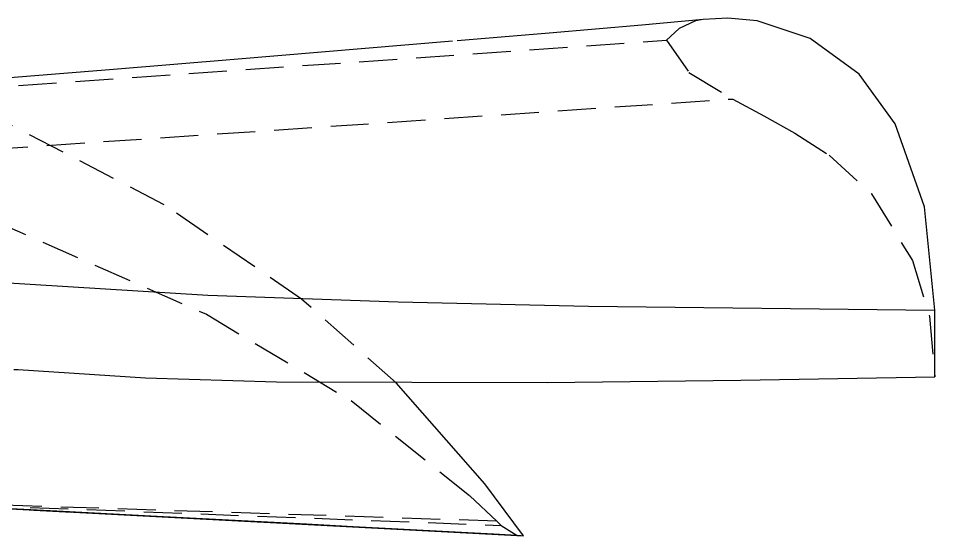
# Model space of a CAD drawing. Header units: metres. Extents: x 30 to 332, y 105 to 260.
# Drawn here: x 217.5 to 290, y 111 to 152 of the extents above; entities that cross this region are included whole.
import ezdxf

# ---------------------------------------------------------------- set-up
doc = ezdxf.new("R2010")
doc.units = ezdxf.units.M
doc.linetypes.add('DASHED', pattern=[4.5, 3, -1.5])
doc.layers.add('HIDDEN', color=9, linetype='DASHED')
doc.layers.add('VISIBLE', color=3, linetype='Continuous')

msp = doc.modelspace()

# ---------------------------------------------------------------- linework, layer by layer
at = {"layer": 'HIDDEN'}
for p, q in [((271.04488744445416, 151.7738426058238), (269.7739684241619, 151.16000944274262)), ((271.6645019102418, 151.8629117016919), (271.04488744445416, 151.7738426058238)), ((269.7739684241619, 151.16000944274262), (268.7606126195087, 150.24395706322042)), ((208.56305404950874, 146.0115794737263), (268.76061261950633, 150.2439570632214)), ((268.7606126195087, 150.24395706322042), (270.54263594423685, 147.66995706707513)), ((270.54263594423685, 147.66995706707513), (273.99902560489755, 145.58334130888647)), ((210.79210291854025, 141.29848179874188), (273.9990256049141, 145.5833413088856)), ((273.99902560489755, 145.58334130888647), (276.4653304304292, 144.24971051701763)), ((229.03481752975196, 137.21043454070175), (215.65588970869703, 144.19087168574498)), ((276.4653304304292, 144.24971051701763), (278.9017314987939, 142.88391667955)), ((278.9017314987939, 142.88391667955), (281.6225760692407, 141.13295571461492)), ((281.6225760692407, 141.13295571461492), (284.9758480553269, 138.06985821324847)), ((284.9758480553269, 138.06985821324847), (288.2033416948715, 132.79523771741069)), ((239.91450235504186, 129.75707322703644), (229.03481752975196, 137.21043454070175)), ((215.34054136750706, 136.07254556944204), (232.3799745563447, 128.55280836346245)), ((288.2033416948715, 132.79523771741069), (289.56048055829143, 128.37286155801388)), ((247.3994752211338, 123.12876040093354), (239.91450235504186, 129.75707322703644)), ((232.3799745563447, 128.55280836346245), (243.82108668824378, 121.72211683317649)), ((289.56048055829143, 128.37286155801388), (289.9674728595314, 123.59744563773029)), ((243.82108668824378, 121.72211683317649), (253.2267164683383, 114.18626885481311)), ((255.36068266859778, 112.1831352648937), (204.77201796858205, 113.82489131945181)), ((204.9552329018856, 113.7911755804893), (255.69371850487397, 111.85181348577004)), ((253.2267164683383, 114.18626885481311), (255.36068266859778, 112.1831352648937)), ((213.86980262848292, 113.32087430297986), (218.74161751546075, 113.06619692167766)), ((218.74161751546075, 113.06619692167766), (225.92810540996334, 112.69059956289477)), ((225.92810540996334, 112.69059956289477), (236.4572776628536, 112.14035503193755)), ((236.4572776628536, 112.14035503193755), (257.28591160435565, 111.05192803032769)), ((255.36068266859778, 112.1831352648937), (255.6937185048787, 111.85181348578138)), ((255.6937185048787, 111.85181348578138), (256.96085845266737, 111.06368266921955)), ((256.96078719183606, 111.06221759006341), (255.09414878439264, 111.15991423725137)), ((256.96085845266737, 111.06368266921955), (257.28593865272524, 111.05244775295367)), ((257.28593865272524, 111.05244775295367), (257.4539488321105, 111.03624204573127))]:
    msp.add_line(p, q, dxfattribs=at)
at = {"layer": 'VISIBLE'}
for p, q in [((266.8229974148629, 151.43740246255618), (259.488634258262, 150.80265806731538)), ((271.6644857741986, 151.86309931890582), (266.8229974148629, 151.43740246255618)), ((273.6103617889546, 151.96687441194743), (271.6645019102418, 151.8629117016919)), ((275.93068174285247, 151.7725181767206), (273.6103617889546, 151.96687441194743)), ((280.1161720343202, 150.37285227942996), (275.93068174285247, 151.7725181767206)), ((259.488634258262, 150.80265806731538), (252.21878617608937, 150.18373375622323)), ((251.85506422740667, 150.15301272279206), (234.59305496469568, 148.7117293540991)), ((284.0069788758178, 147.5606666739381), (280.1161720343202, 150.37285227942996)), ((234.59305496469568, 148.7117293540991), (225.031240455117, 147.9244601549745)), ((225.031240455117, 147.9244601549745), (215.4823749036552, 147.14425863535226)), ((286.8481499303126, 143.60653478911004), (284.0069788758178, 147.5606666739381)), ((289.1736988212537, 137.03990451283832), (286.8481499303126, 143.60653478911004)), ((289.9674595930086, 128.8711522436328), (289.1736988212537, 137.03990451283832)), ((215.5244067966402, 131.12064352024063), (232.5089783477872, 130.05278443680731)), ((232.5089783477872, 130.05278443680731), (247.5421550524558, 129.52842895191492)), ((247.5421550524558, 129.52842895191492), (262.5949971146337, 129.196978957034)), ((262.5949971146337, 129.196978957034), (289.96745950160425, 128.87113991386275)), ((289.96745889737633, 123.59744563773029), (289.96745889737633, 128.8711522436328)), ((289.96745889737633, 128.87114182061387), (289.96745889737633, 128.8711522436328)), ((217.15581072234053, 124.1769520339103), (217.51489303247115, 124.18800569148844)), ((217.5148607289652, 124.18839435155382), (227.5693056396791, 123.5263675973228)), ((227.5693056396791, 123.5263675973228), (237.93120362378207, 123.21877431609808)), ((237.93120362378207, 123.21877431609808), (259.33861560816354, 123.16186306644097)), ((259.33861560816354, 123.16186306644097), (274.65360622585877, 123.33788748011321)), ((274.65360622585877, 123.33788748011321), (289.96747359506054, 123.59740649559227)), ((254.4082973248816, 115.14364790478945), (247.3994752211338, 123.12876040093354)), ((257.4539488321105, 111.03624204573127), (254.4082973248816, 115.14364790478945)), ((215.52435352191577, 113.23368455637643), (257.4539488320904, 111.03624204573448)), ((220.55256796637636, 112.96765702208153), (215.52435352191577, 113.23073795097314)), ((228.5052137724365, 112.55149038387096), (220.55256796637636, 112.96765702208153)), ((240.29949025488054, 111.93423166668197), (228.5052137724365, 112.55149038387096)), ((243.99846006806362, 111.74063843246911), (240.29949025488054, 111.93423166668197)), ((255.09414878439264, 111.15991423725137), (243.99846006806362, 111.74063843246911))]:
    msp.add_line(p, q, dxfattribs=at)

doc.saveas('drawing.dxf')
